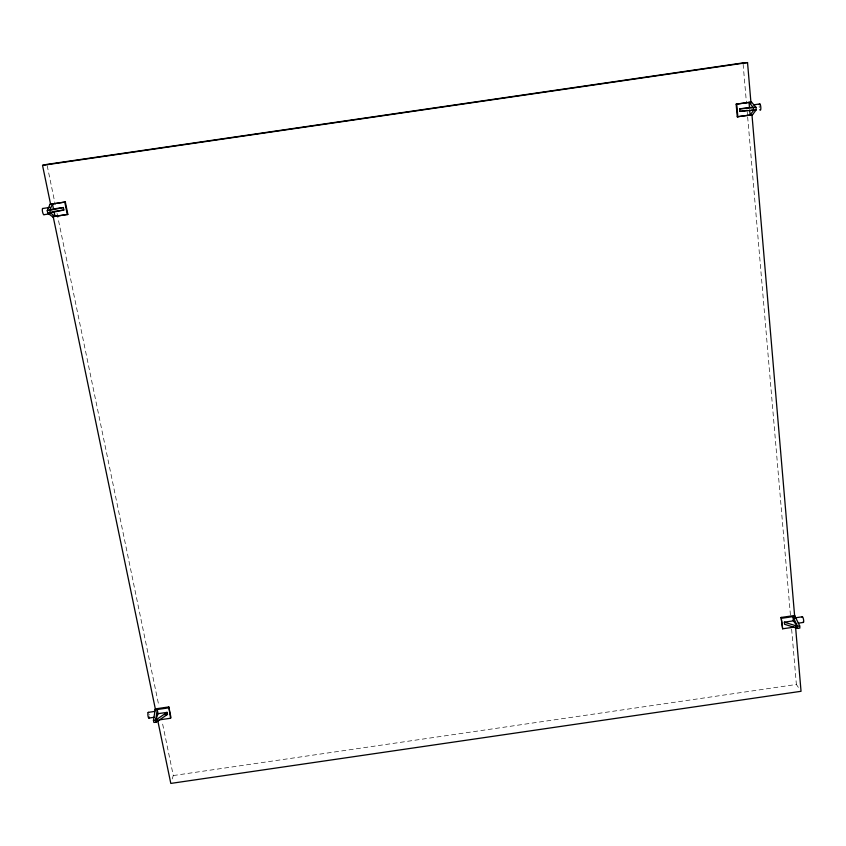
<?xml version="1.0" encoding="UTF-8"?>
<svg xmlns="http://www.w3.org/2000/svg" width="846" height="846" viewBox="0 0 846 846"><rect width="100%" height="100%" fill="white"/><g stroke="black" fill="none" stroke-linecap="round" stroke-linejoin="round"><path stroke-width="0.63" stroke-dasharray="4.23 3.17" d="M172.224 778.923L173.282 775.549L162.062 721.278M173.282 775.549L796.382 684.467L799.713 689.342M47.196 165.668L55.212 204.436M57.073 213.478L158.858 705.776M743.126 64.211L746.521 103.72M747.198 111.619L747.536 115.574M747.653 116.896L790.619 617.305M791.634 629.16L796.382 684.467M149.076 714.236A2.866 0.645 83.9 0 1 149.192 714.955M759.285 107.601A3.173 0.772 84.7 0 1 759.19 105.972"/><path stroke-width="1.27" d="M153.454 720.38L155.717 720.052L157.219 709.54L158.086 713.675L155.717 720.052L156.15 722.135L153.887 722.473L153.454 720.38L155.336 708.895L168.798 706.928L170.924 717.271L170.585 718.243L159.365 719.883L156.15 722.135L167.487 714.436L167.064 712.364L158.086 713.675M170.585 718.243L168.798 706.928M53.499 208.951L63.344 207.513L63.852 209.998L54.017 211.437L55.043 216.396L50.263 212.811L49.745 210.305L52.463 203.981L53.499 208.951L47.249 210.665L47.778 213.181L52.579 216.756L67.87 214.387L65.332 201.993L50.009 204.341L47.249 210.665M755.975 107.326L751.502 102.049L736.147 104.174L737.257 116.78L752.58 114.686L756.187 109.885L755.975 107.326L749.471 107.463L749.038 102.408L753.49 107.685L753.701 110.244L750.116 115.045L749.693 109.991M155.717 720.052L167.064 712.364M52.579 216.756L67.87 214.387M47.778 213.181L53.076 211.786M50.009 204.341L65.332 201.993M50.58 204.15L42.533 165.361L46.932 164.378L743.01 62.9L747.536 62.583L751.005 103.349M50.263 212.811L63.852 209.998M49.745 210.305L63.344 207.513M42.533 165.361L747.536 62.583M736.147 104.174L751.502 102.049M42.691 208.486L50.062 207.407M753.479 104.872L759.814 103.942M756.187 109.885L739.859 111.429L739.637 108.901L749.471 107.463M739.859 111.429L747.23 110.35M43.855 214.704L49.999 213.816M737.257 116.78L752.58 114.686M781.133 617.453L794.584 615.486L799.703 625.945L799.882 628.07L797.609 628.398L784.538 624.263L784.348 622.159L793.326 620.848L797.429 626.273L797.609 628.398L793.865 627.161L782.656 628.8L781.133 617.453L782.656 628.8M154.977 709.868L168.46 707.891M781.736 618.278L795.208 616.3M148.219 712.374L154.755 711.423M794.5 617.929L802.336 616.787M164.928 714.817L167.487 714.436M148.917 718.064L154.152 717.292M798.18 623.185L803.414 622.423M784.348 622.159L797.429 626.273L799.703 625.945M739.637 108.901L753.49 107.685M751.692 110.117L753.701 110.244M797.429 626.273L792.966 616.639L793.326 620.848M53.002 215.783L155.505 709.72M157.652 720.062L170.807 783.417L801.035 691.298L795.557 626.844M64.782 202.183L67.331 214.609M736.739 104.206L737.849 116.833M752.009 115.193L794.658 616.322M149.256 717.038A2.866 0.645 83.9 0 1 148.431 717.567A2.866 0.645 83.9 0 1 147.86 713.802A2.866 0.645 83.9 0 1 148.579 712.628M759.306 104.65A3.173 0.772 84.7 0 1 760.385 104.883A3.173 0.772 84.7 0 1 760.787 109.145A3.173 0.772 84.7 0 1 759.782 109.642M802.093 617.263A2.866 0.656 79.5 0 1 803.013 617.654A2.866 0.656 79.5 0 1 803.7 621.281A2.866 0.656 79.5 0 1 803.023 622.127M44.045 214.598A3.173 0.772 78.7 0 1 42.49 211.595A3.173 0.772 78.7 0 1 42.913 208.592"/></g></svg>
